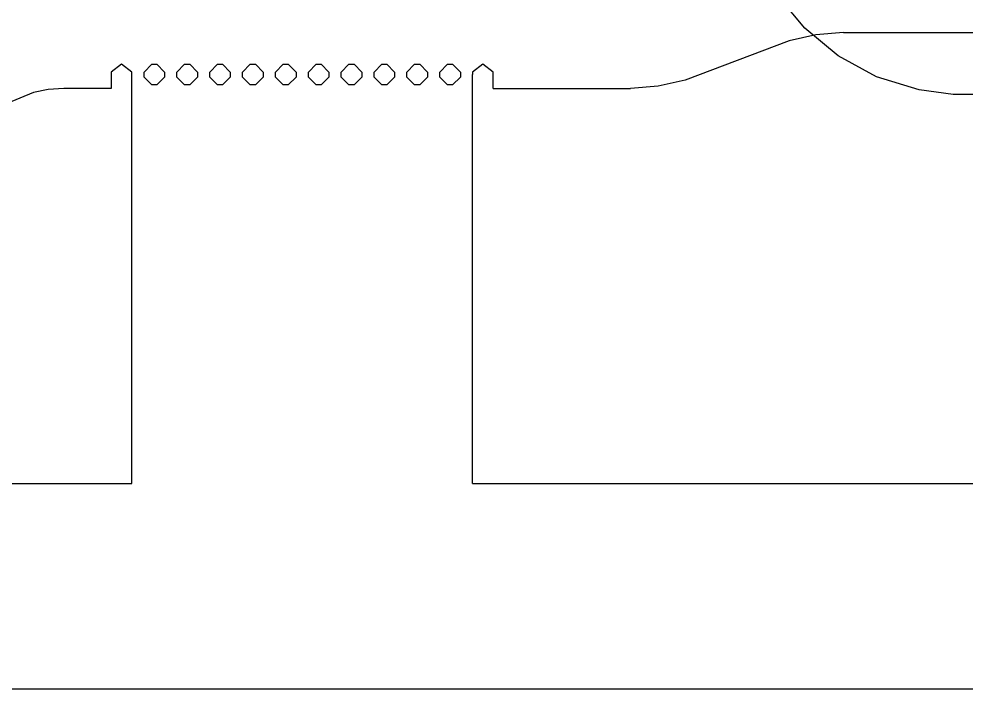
# Model space of a CAD drawing. Extents: x 0 to 141, y 0 to 216.
# Drawn here: x 77.66 to 100.71, y 0.05 to 16.36 of the extents above; entities that cross this region are included whole.
import ezdxf

# ---------------------------------------------------------------- set-up
doc = ezdxf.new("R2010")
doc.units = 0
doc.layers.get('0').update_dxf_attribs({"linetype": 'CONTINUOUS'})

msp = doc.modelspace()

# ---------------------------------------------------------------- linework, layer by layer
at = {"color": 0}
for p, q in [((96.7892, 16.1327), (96.1168, 16.9458)), ((97.0566, 15.9742), (96.4036, 15.8254)), ((97.6023, 15.4602), (96.7892, 16.1327)), ((97.7304, 16.028), (97.0566, 15.9742)), ((97.7304, 16.028), (110.586, 16.028)), ((96.4036, 15.8254), (95.1385, 15.3486)), ((98.5365, 14.9531), (97.6023, 15.4602)), ((80.1494, 15.2563), (79.8999, 15.0688)), ((80.4002, 15.0688), (80.1494, 15.2563)), ((80.7007, 15.0688), (80.8867, 15.2563)), ((80.8867, 15.2563), (80.9502, 15.2563)), ((80.9502, 15.2563), (81.0122, 15.2563)), ((81.0122, 15.2563), (81.201, 15.0688)), ((81.5012, 15.0688), (81.6875, 15.2563)), ((81.6875, 15.2563), (81.7506, 15.2563)), ((81.7506, 15.2563), (81.8127, 15.2563)), ((81.8127, 15.2563), (82, 15.0688)), ((82.3006, 15.0688), (82.4879, 15.2563)), ((82.4879, 15.2563), (82.5514, 15.2563)), ((82.5514, 15.2563), (82.6135, 15.2563)), ((82.6135, 15.2563), (82.8008, 15.0688)), ((83.1014, 15.0688), (83.2873, 15.2563)), ((83.2873, 15.2563), (83.3508, 15.2563)), ((83.3508, 15.2563), (83.4125, 15.2563)), ((83.4125, 15.2563), (83.6002, 15.0688)), ((83.9004, 15.0688), (84.0878, 15.2563)), ((84.0878, 15.2563), (84.1513, 15.2563)), ((84.1513, 15.2563), (84.2133, 15.2563)), ((84.2133, 15.2563), (84.4007, 15.0688)), ((84.7012, 15.0688), (84.8872, 15.2563)), ((84.8872, 15.2563), (84.9507, 15.2563)), ((84.9507, 15.2563), (85.0124, 15.2563)), ((85.0124, 15.2563), (85.2015, 15.0688)), ((85.5003, 15.0688), (85.688, 15.2563)), ((85.688, 15.2563), (85.7511, 15.2563)), ((85.7511, 15.2563), (85.8132, 15.2563)), ((85.8132, 15.2563), (86.0005, 15.0688)), ((86.3011, 15.0688), (86.487, 15.2563)), ((86.487, 15.2563), (86.5505, 15.2563)), ((86.5505, 15.2563), (86.6126, 15.2563)), ((86.6126, 15.2563), (86.8013, 15.0688)), ((87.1001, 15.0688), (87.2878, 15.2563)), ((87.2878, 15.2563), (87.351, 15.2563)), ((87.351, 15.2563), (87.413, 15.2563)), ((87.413, 15.2563), (87.6004, 15.0688)), ((87.9009, 15.0688), (88.0869, 15.2563)), ((88.0869, 15.2563), (88.1503, 15.2563)), ((88.1503, 15.2563), (88.2124, 15.2563)), ((88.2124, 15.2563), (88.4012, 15.0688)), ((88.9497, 15.2563), (88.7003, 15.0688)), ((89.2006, 15.0688), (88.9497, 15.2563)), ((95.1385, 15.3486), (93.872, 14.8704)), ((79.8999, 15.0688), (79.8999, 15.0055)), ((79.8999, 15.0055), (79.8999, 14.6678)), ((80.4002, 15.0055), (80.4002, 15.0688)), ((80.4002, 5.05051), (80.4002, 15.0055)), ((80.7007, 15.0055), (80.7007, 15.0688)), ((80.7007, 14.9435), (80.7007, 15.0055)), ((81.201, 15.0688), (81.201, 15.0055)), ((81.201, 15.0055), (81.201, 14.9435)), ((81.5012, 15.0055), (81.5012, 15.0688)), ((81.5012, 14.9435), (81.5012, 15.0055)), ((82, 15.0688), (82, 15.0055)), ((82, 15.0055), (82, 14.9435)), ((82.3006, 15.0055), (82.3006, 15.0688)), ((82.3006, 14.9435), (82.3006, 15.0055)), ((82.8008, 15.0688), (82.8008, 15.0055)), ((82.8008, 15.0055), (82.8008, 14.9435)), ((83.1014, 15.0055), (83.1014, 15.0688)), ((83.1014, 14.9435), (83.1014, 15.0055)), ((83.6002, 15.0688), (83.6002, 15.0055)), ((83.6002, 15.0055), (83.6002, 14.9435)), ((83.9004, 15.0055), (83.9004, 15.0688)), ((83.9004, 14.9435), (83.9004, 15.0055)), ((84.4007, 15.0688), (84.4007, 15.0055)), ((84.4007, 15.0055), (84.4007, 14.9435)), ((84.7012, 15.0055), (84.7012, 15.0688)), ((84.7012, 14.9435), (84.7012, 15.0055)), ((85.2015, 15.0688), (85.2015, 15.0055)), ((85.2015, 15.0055), (85.2015, 14.9435)), ((85.5003, 15.0055), (85.5003, 15.0688)), ((85.5003, 14.9435), (85.5003, 15.0055)), ((86.0005, 15.0688), (86.0005, 15.0055)), ((86.0005, 15.0055), (86.0005, 14.9435)), ((86.3011, 15.0055), (86.3011, 15.0688)), ((86.3011, 14.9435), (86.3011, 15.0055)), ((86.8013, 15.0688), (86.8013, 15.0055)), ((86.8013, 15.0055), (86.8013, 14.9435)), ((87.1001, 15.0055), (87.1001, 15.0688)), ((87.1001, 14.9435), (87.1001, 15.0055)), ((87.6004, 15.0688), (87.6004, 15.0055)), ((87.6004, 15.0055), (87.6004, 14.9435)), ((87.9009, 15.0055), (87.9009, 15.0688)), ((87.9009, 14.9435), (87.9009, 15.0055)), ((88.4012, 15.0688), (88.4012, 15.0055)), ((88.4012, 15.0055), (88.4012, 14.9435)), ((88.7003, 15.0688), (88.7003, 15.0055)), ((88.7003, 5.05051), (88.7003, 15.0055)), ((89.2006, 15.0055), (89.2006, 15.0688)), ((89.2006, 14.6678), (89.2006, 15.0055)), ((80.8867, 14.756), (80.7007, 14.9435)), ((81.201, 14.9435), (81.0122, 14.756)), ((81.6875, 14.756), (81.5012, 14.9435)), ((82, 14.9435), (81.8127, 14.756)), ((82.4879, 14.756), (82.3006, 14.9435)), ((82.8008, 14.9435), (82.6135, 14.756)), ((83.2873, 14.756), (83.1014, 14.9435)), ((83.6002, 14.9435), (83.4125, 14.756)), ((84.0878, 14.756), (83.9004, 14.9435)), ((84.4007, 14.9435), (84.2133, 14.756)), ((84.8872, 14.756), (84.7012, 14.9435)), ((85.2015, 14.9435), (85.0124, 14.756)), ((85.688, 14.756), (85.5003, 14.9435)), ((86.0005, 14.9435), (85.8132, 14.756)), ((86.487, 14.756), (86.3011, 14.9435)), ((86.8013, 14.9435), (86.6126, 14.756)), ((87.2878, 14.756), (87.1001, 14.9435)), ((87.6004, 14.9435), (87.413, 14.756)), ((88.0869, 14.756), (87.9009, 14.9435)), ((88.4012, 14.9435), (88.2124, 14.756)), ((93.872, 14.8704), (93.2201, 14.7216)), ((99.5687, 14.6334), (98.5365, 14.9531)), ((78.0094, 14.57), (77.3437, 14.2916)), ((78.3678, 14.643), (78.0094, 14.57)), ((78.7453, 14.6678), (78.3678, 14.643)), ((79.8999, 14.6678), (78.7453, 14.6678)), ((80.9502, 14.756), (80.8867, 14.756)), ((81.0122, 14.756), (80.9502, 14.756)), ((81.7506, 14.756), (81.6875, 14.756)), ((81.8127, 14.756), (81.7506, 14.756)), ((82.5514, 14.756), (82.4879, 14.756)), ((82.6135, 14.756), (82.5514, 14.756)), ((83.3508, 14.756), (83.2873, 14.756)), ((83.4125, 14.756), (83.3508, 14.756)), ((84.1513, 14.756), (84.0878, 14.756)), ((84.2133, 14.756), (84.1513, 14.756)), ((84.9507, 14.756), (84.8872, 14.756)), ((85.0124, 14.756), (84.9507, 14.756)), ((85.7511, 14.756), (85.688, 14.756)), ((85.8132, 14.756), (85.7511, 14.756)), ((86.5505, 14.756), (86.487, 14.756)), ((86.6126, 14.756), (86.5505, 14.756)), ((87.351, 14.756), (87.2878, 14.756)), ((87.413, 14.756), (87.351, 14.756)), ((88.1503, 14.756), (88.0869, 14.756)), ((88.2124, 14.756), (88.1503, 14.756)), ((89.2006, 14.6678), (92.5463, 14.6678)), ((93.2201, 14.7216), (92.5463, 14.6678)), ((100.4, 14.5204), (99.5687, 14.6334)), ((100.678, 14.5204), (100.4, 14.5204)), ((100.955, 14.5204), (100.678, 14.5204)), ((12.8006, 5.05051), (80.4002, 5.05051)), ((88.7003, 5.05051), (134.141, 5.05051)), ((134.141, 0.05099), (0.06063, 0.05099))]:
    msp.add_line(p, q, dxfattribs=at)

doc.saveas('drawing.dxf')
